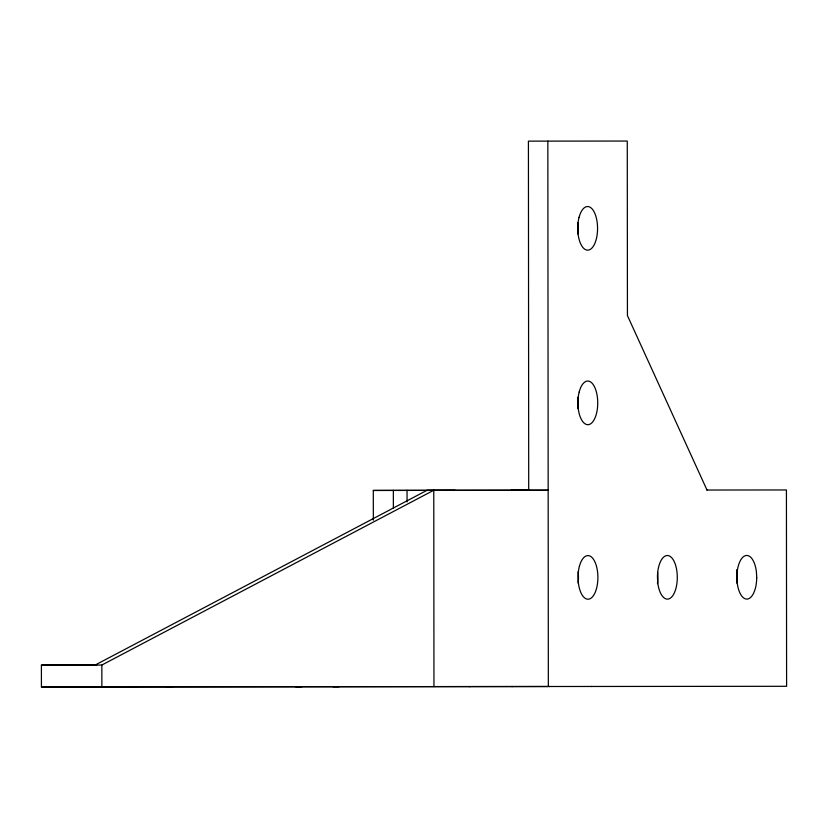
<?xml version="1.0" encoding="UTF-8"?>
<svg xmlns="http://www.w3.org/2000/svg" width="828" height="828" viewBox="0 0 828 828"><rect width="100%" height="100%" fill="white"/><g stroke="black" fill="none" stroke-linecap="round" stroke-linejoin="round"><path stroke-width="1.24" d="M706.791 490.031L786.424 489.959L786.6 686.298L41.421 686.95L41.4 665.132L95.127 665.06L427.031 490.3L548.177 490.217L373.304 490.445L373.335 520.17M95.127 665.06L101.844 665.05L433.779 490.248L433.955 686.588M373.304 490.445L455.245 490.321M511.218 490.259L528.709 490.238L528.419 141.133L627.272 141.05L627.427 315.571L706.998 490.031M41.421 686.95L548.343 686.505L547.846 141.122M136.692 686.847L129.975 686.857M165.921 686.826L172.638 686.816M295.544 686.722L301.858 686.712M332.856 686.691L339.169 686.681M469.134 686.578L470.169 686.578M511.683 686.547L512.708 686.547M549.585 686.515L549.005 686.515M591.099 686.474L591.678 686.474M41.4 665.132L96.752 665.081M407.045 490.342L407.055 501.871M393.352 490.362L393.362 508.299M101.844 665.05L101.865 686.867M577.799 222.711A21.818 9.926 89.9 0 1 577.809 234.003M736.672 569.736A21.818 9.926 89.9 0 1 736.982 571.92L737.293 577.571A21.818 9.926 89.9 0 1 736.92 583.212M657.608 572.376A21.818 9.926 89.9 0 1 657.453 583.668M578.11 571.755A21.818 9.926 89.9 0 1 578.12 583.047M577.954 397.233A21.818 9.926 89.9 0 1 577.965 408.525M756.72 577.551L756.409 571.9A21.818 9.926 89.9 0 0 740.501 560.359A21.818 9.926 89.9 0 0 742.488 596.905A21.818 9.926 89.9 0 0 756.72 577.551M657.711 582.291L657.453 576.63A21.818 9.926 89.9 0 1 671.839 557.865A21.818 9.926 89.9 0 1 673.516 594.483A21.818 9.926 89.9 0 1 657.711 582.291M579.031 217.443A21.818 9.926 89.9 0 0 587.652 250.159A21.818 9.926 89.9 0 0 596.222 217.433A21.818 9.926 89.9 0 0 579.031 217.443M579.352 566.497A21.818 9.926 89.9 0 0 587.973 599.213A21.818 9.926 89.9 0 0 596.543 566.476A21.818 9.926 89.9 0 0 579.352 566.497M579.186 391.975A21.818 9.926 89.9 0 0 587.818 424.692A21.818 9.926 89.9 0 0 596.388 391.954A21.818 9.926 89.9 0 0 579.186 391.975"/></g></svg>
